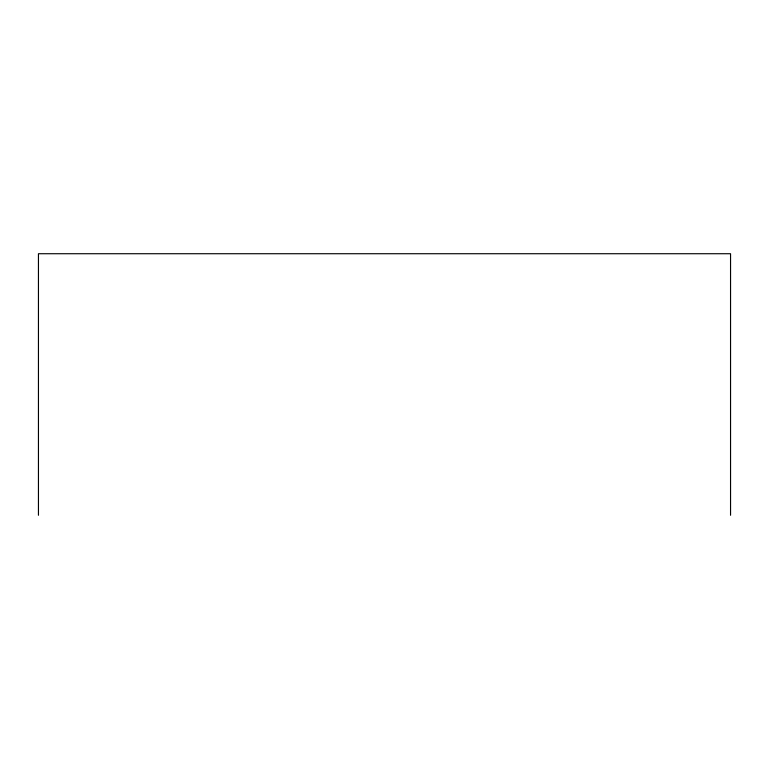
<?xml version="1.0" encoding="UTF-8"?>
<svg xmlns="http://www.w3.org/2000/svg" width="769" height="769" viewBox="0 0 769 769"><rect width="100%" height="100%" fill="white"/><g stroke="black" fill="none" stroke-linecap="round" stroke-linejoin="round"><path stroke-width="1.15" d="M730.55 515.278L730.55 253.722L38.45 253.722L38.45 515.278"/></g></svg>
